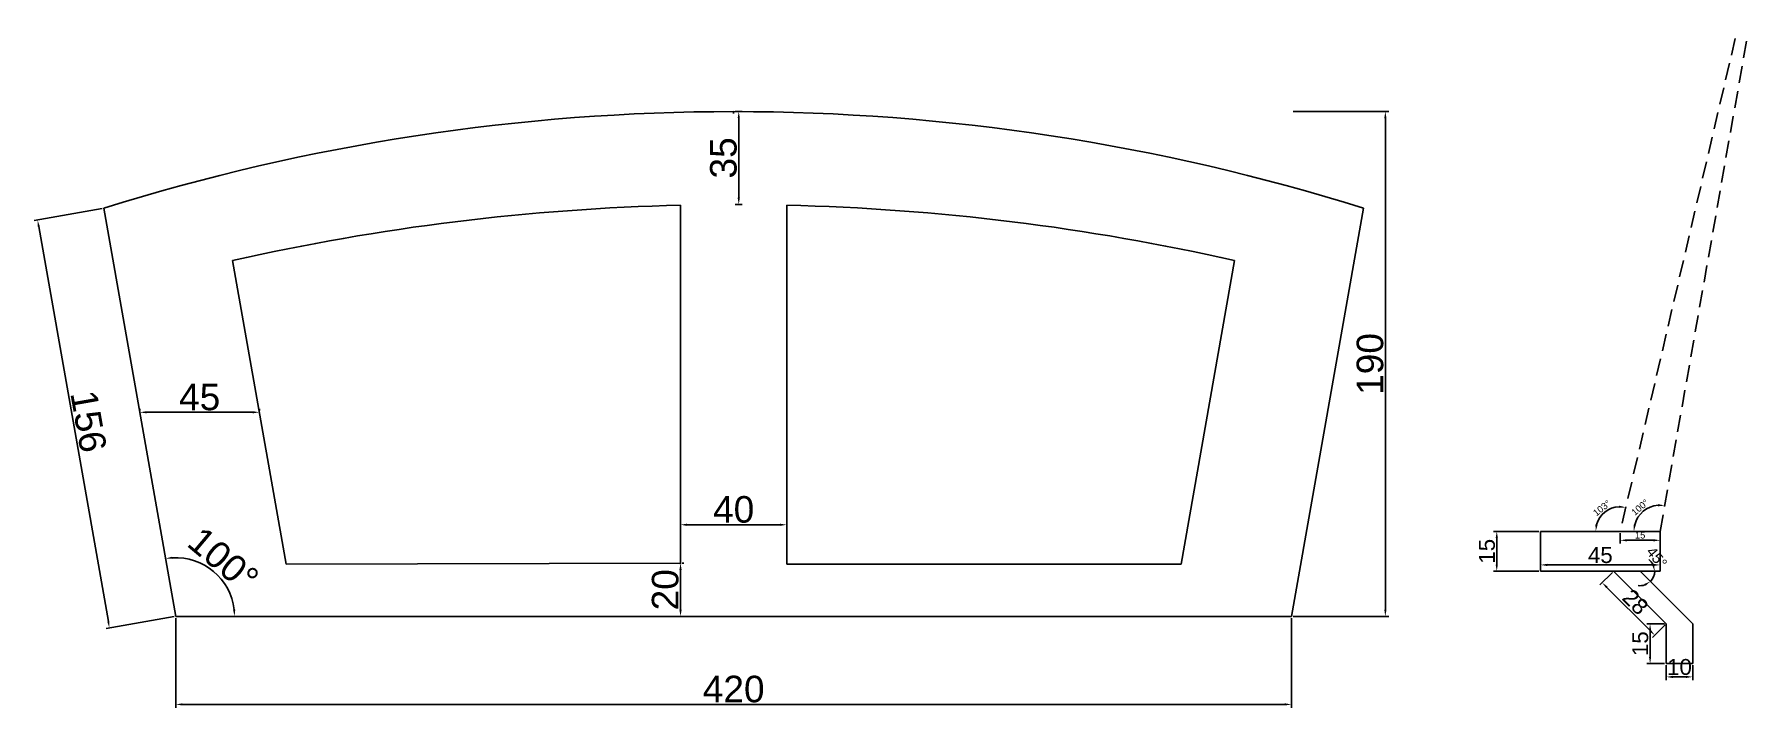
# Model space of a CAD drawing. Header units: millimetres. Extents: x 220 to 865, y 193 to 446.
import ezdxf

# ---------------------------------------------------------------- set-up
doc = ezdxf.new("R2010")
doc.units = ezdxf.units.MM
doc.linetypes.add('DASHED2', pattern=[9.525, 6.35, -3.175])
doc.layers.add('Dimensiuni', color=100, linetype='Continuous')
doc.layers.add('Suport partituri', color=190, linetype='Continuous')
doc.styles.get("Standard").update_dxf_attribs({"font": 'arial.ttf'})
doc.dimstyles.new('ISO-25', dxfattribs={"dimtxt": 2.5, "dimasz": 2.5, "dimexe": 1.25, "dimexo": 0.625, "dimtad": 1, "dimtxsty": 'Standard', "dimcen": 2.5, "dimadec": 0, "dimazin": 0, "dimtfac": 1, "dimtmove": 0, "dimatfit": 3, "dimfxl": 1, "dimarcsym": 0})

# ---------------------------------------------------------------- blocks, each defined once
blk = doc.blocks.new('*D13')
at = {"layer": 'Defpoints', "color": 0, "transparency": 16777216}
for p in [(273.48, 227.34), (693.48, 227.34), (693.48, 194.19)]:
    blk.add_point(p, dxfattribs=at)
at = {"layer": 'Dimensiuni', "color": 0, "lineweight": -2, "transparency": 16777216}
for p, q in [((273.48, 226.71), (273.48, 192.94)), ((693.48, 226.71), (693.48, 192.94)), ((275.98, 194.19), (690.98, 194.19))]:
    blk.add_line(p, q, dxfattribs=at)
at = {"layer": 'Dimensiuni', "color": 0, "transparency": 16777216}
for points in [[(275.98, 194.61), (275.98, 193.78), (273.48, 194.19)], [(690.98, 194.61), (690.98, 193.78), (693.48, 194.19)]]:
    blk.add_solid(points, dxfattribs=at)
at = {"layer": 'Dimensiuni', "color": 0, "transparency": 16777216, "insert": (483.48, 199.92), "char_height": 10, "attachment_point": 5}
blk.add_mtext('420', dxfattribs=at)
blk = doc.blocks.new('*D14')
at = {"layer": 'Defpoints', "color": 0, "transparency": 16777216}
for p in [(246.39, 380.97), (221.42, 376.56), (273.48, 227.34)]:
    blk.add_point(p, dxfattribs=at)
at = {"layer": 'Dimensiuni', "color": 0, "lineweight": -2, "transparency": 16777216}
for p, q in [((245.78, 380.86), (220.18, 376.35)), ((248.07, 225.4), (221.85, 374.1)), ((272.87, 227.23), (247.27, 222.72))]:
    blk.add_line(p, q, dxfattribs=at)
at = {"layer": 'Dimensiuni', "color": 0, "transparency": 16777216}
for points in [[(222.26, 374.17), (221.44, 374.03), (221.42, 376.56)], [(248.48, 225.47), (247.66, 225.32), (248.5, 222.93)]]:
    blk.add_solid(points, dxfattribs=at)
at = {"layer": 'Dimensiuni', "color": 0, "transparency": 16777216, "insert": (240.6, 300.74), "char_height": 10, "attachment_point": 5, "rotation": 280}
blk.add_mtext('156', dxfattribs=at)
blk = doc.blocks.new('*D16')
at = {"layer": 'Defpoints', "color": 0, "transparency": 16777216}
for p in [(503.48, 261.81), (463.48, 247.34), (503.48, 247.03)]:
    blk.add_point(p, dxfattribs=at)
at = {"layer": 'Dimensiuni', "color": 0, "lineweight": -2, "transparency": 16777216}
for p, q in [((463.48, 247.96), (463.48, 263.06)), ((465.98, 261.81), (500.98, 261.81)), ((503.48, 247.66), (503.48, 263.06))]:
    blk.add_line(p, q, dxfattribs=at)
at = {"layer": 'Dimensiuni', "color": 0, "transparency": 16777216}
for points in [[(465.98, 262.23), (465.98, 261.39), (463.48, 261.81)], [(500.98, 262.23), (500.98, 261.39), (503.48, 261.81)]]:
    blk.add_solid(points, dxfattribs=at)
at = {"layer": 'Dimensiuni', "color": 0, "transparency": 16777216, "insert": (483.48, 267.54), "char_height": 10, "attachment_point": 5}
blk.add_mtext('40', dxfattribs=at)
blk = doc.blocks.new('*D17')
at = {"layer": 'Defpoints', "color": 0, "transparency": 16777216}
for p in [(483.48, 417.41), (483.48, 382.41), (485.4, 382.41)]:
    blk.add_point(p, dxfattribs=at)
at = {"layer": 'Dimensiuni', "color": 0, "lineweight": -2, "transparency": 16777216}
for p, q in [((484.11, 417.41), (486.65, 417.41)), ((485.4, 414.91), (485.4, 384.91)), ((484.11, 382.41), (486.65, 382.41))]:
    blk.add_line(p, q, dxfattribs=at)
at = {"layer": 'Dimensiuni', "color": 0, "transparency": 16777216}
for points in [[(484.99, 414.91), (485.82, 414.91), (485.4, 417.41)], [(484.99, 384.91), (485.82, 384.91), (485.4, 382.41)]]:
    blk.add_solid(points, dxfattribs=at)
at = {"layer": 'Dimensiuni', "color": 0, "transparency": 16777216, "insert": (479.67, 399.91), "char_height": 10, "attachment_point": 5, "rotation": 90}
blk.add_mtext('35', dxfattribs=at)
blk = doc.blocks.new('*D18')
at = {"layer": 'Defpoints', "color": 0, "transparency": 16777216}
for p in [(259.94, 304.15), (259.94, 304.15), (304.94, 304.15)]:
    blk.add_point(p, dxfattribs=at)
at = {"layer": 'Dimensiuni', "color": 0, "lineweight": -2, "transparency": 16777216}
for p, q in [((259.94, 304.78), (259.94, 305.4)), ((302.44, 304.15), (262.44, 304.15)), ((304.94, 304.78), (304.94, 305.4))]:
    blk.add_line(p, q, dxfattribs=at)
at = {"layer": 'Dimensiuni', "color": 0, "transparency": 16777216}
for points in [[(262.44, 304.57), (262.44, 303.74), (259.94, 304.15)], [(302.44, 304.57), (302.44, 303.74), (304.94, 304.15)]]:
    blk.add_solid(points, dxfattribs=at)
at = {"layer": 'Dimensiuni', "color": 0, "transparency": 16777216, "insert": (282.44, 309.86), "char_height": 10, "attachment_point": 5}
blk.add_mtext('45', dxfattribs=at)
blk = doc.blocks.new('*D15')
at = {"layer": 'Defpoints', "color": 0, "transparency": 16777216}
for p in [(463.48, 247.34), (463.48, 247.34), (463.48, 227.34)]:
    blk.add_point(p, dxfattribs=at)
at = {"layer": 'Dimensiuni', "color": 0, "lineweight": -2, "transparency": 16777216}
for p, q in [((464.11, 247.34), (464.73, 247.34)), ((463.48, 229.84), (463.48, 244.84)), ((464.11, 227.34), (464.73, 227.34))]:
    blk.add_line(p, q, dxfattribs=at)
at = {"layer": 'Dimensiuni', "color": 0, "transparency": 16777216}
for points in [[(463.06, 244.84), (463.9, 244.84), (463.48, 247.34)], [(463.06, 229.84), (463.9, 229.84), (463.48, 227.34)]]:
    blk.add_solid(points, dxfattribs=at)
at = {"layer": 'Dimensiuni', "color": 0, "transparency": 16777216, "insert": (457.75, 237.34), "char_height": 10, "attachment_point": 5, "rotation": 90}
blk.add_mtext('20', dxfattribs=at)
blk = doc.blocks.new('*D19')
at = {"layer": 'Defpoints', "color": 0, "transparency": 16777216}
for p in [(770.77, 259.34), (787.26, 259.34), (787.26, 244.34)]:
    blk.add_point(p, dxfattribs=at)
at = {"layer": 'Dimensiuni', "color": 0, "lineweight": -2, "transparency": 16777216}
for p, q in [((786.64, 259.34), (769.52, 259.34)), ((770.77, 246.84), (770.77, 256.84)), ((786.64, 244.34), (769.52, 244.34))]:
    blk.add_line(p, q, dxfattribs=at)
at = {"layer": 'Dimensiuni', "color": 0, "transparency": 16777216}
for points in [[(770.36, 256.84), (771.19, 256.84), (770.77, 259.34)], [(770.36, 246.84), (771.19, 246.84), (770.77, 244.34)]]:
    blk.add_solid(points, dxfattribs=at)
at = {"layer": 'Dimensiuni', "color": 0, "transparency": 16777216, "insert": (767.09, 251.84), "char_height": 6, "attachment_point": 5, "rotation": 90}
blk.add_mtext('15', dxfattribs=at)
blk = doc.blocks.new('*D20')
at = {"layer": 'Defpoints', "color": 0, "transparency": 16777216}
for p in [(832.26, 246.7), (787.26, 244.34), (832.26, 244.34)]:
    blk.add_point(p, dxfattribs=at)
at = {"layer": 'Dimensiuni', "color": 0, "lineweight": -2, "transparency": 16777216}
for p, q in [((787.26, 244.96), (787.26, 247.95)), ((789.76, 246.7), (829.76, 246.7)), ((832.26, 244.96), (832.26, 247.95))]:
    blk.add_line(p, q, dxfattribs=at)
at = {"layer": 'Dimensiuni', "color": 0, "transparency": 16777216}
for points in [[(789.76, 247.11), (789.76, 246.28), (787.26, 246.7)], [(829.76, 247.11), (829.76, 246.28), (832.26, 246.7)]]:
    blk.add_solid(points, dxfattribs=at)
at = {"layer": 'Dimensiuni', "color": 0, "transparency": 16777216, "insert": (809.76, 250.37), "char_height": 6, "attachment_point": 5}
blk.add_mtext('45', dxfattribs=at)
blk = doc.blocks.new('*D21')
at = {"layer": 'Defpoints', "color": 0, "transparency": 16777216}
for p in [(834.56, 209.54), (844.56, 209.54), (844.56, 204.55)]:
    blk.add_point(p, dxfattribs=at)
at = {"layer": 'Dimensiuni', "color": 0, "lineweight": -2, "transparency": 16777216}
for p, q in [((834.56, 208.91), (834.56, 203.3)), ((844.56, 208.91), (844.56, 203.3)), ((837.06, 204.55), (842.06, 204.55))]:
    blk.add_line(p, q, dxfattribs=at)
at = {"layer": 'Dimensiuni', "color": 0, "transparency": 16777216}
for points in [[(837.06, 204.96), (837.06, 204.13), (834.56, 204.55)], [(842.06, 204.96), (842.06, 204.13), (844.56, 204.55)]]:
    blk.add_solid(points, dxfattribs=at)
at = {"layer": 'Dimensiuni', "color": 0, "transparency": 16777216, "insert": (839.56, 208.24), "char_height": 6, "attachment_point": 5}
blk.add_mtext('10', dxfattribs=at)
blk = doc.blocks.new('*D22')
at = {"layer": 'Defpoints', "color": 0, "transparency": 16777216}
for p in [(834.56, 224.54), (828.5, 209.54), (834.56, 209.54)]:
    blk.add_point(p, dxfattribs=at)
at = {"layer": 'Dimensiuni', "color": 0, "lineweight": -2, "transparency": 16777216}
for p, q in [((833.94, 224.54), (827.25, 224.54)), ((828.5, 222.04), (828.5, 212.04)), ((833.94, 209.54), (827.25, 209.54))]:
    blk.add_line(p, q, dxfattribs=at)
at = {"layer": 'Dimensiuni', "color": 0, "transparency": 16777216}
for points in [[(828.08, 222.04), (828.91, 222.04), (828.5, 224.54)], [(828.08, 212.04), (828.91, 212.04), (828.5, 209.54)]]:
    blk.add_solid(points, dxfattribs=at)
at = {"layer": 'Dimensiuni', "color": 0, "transparency": 16777216, "insert": (824.81, 217.04), "char_height": 6, "attachment_point": 5, "rotation": 90}
blk.add_mtext('15', dxfattribs=at)
blk = doc.blocks.new('*D23')
at = {"layer": 'Defpoints', "color": 0, "transparency": 16777216}
for p in [(810.45, 240.03), (814.76, 244.34), (834.56, 224.54)]:
    blk.add_point(p, dxfattribs=at)
at = {"layer": 'Dimensiuni', "color": 0, "lineweight": -2, "transparency": 16777216}
for p, q in [((814.32, 243.89), (809.57, 239.14)), ((828.48, 222), (812.22, 238.26)), ((834.12, 224.09), (829.37, 219.34))]:
    blk.add_line(p, q, dxfattribs=at)
at = {"layer": 'Dimensiuni', "color": 0, "transparency": 16777216}
for points in [[(812.52, 238.55), (811.93, 237.96), (810.45, 240.03)], [(828.78, 222.29), (828.19, 221.7), (830.25, 220.23)]]:
    blk.add_solid(points, dxfattribs=at)
at = {"layer": 'Dimensiuni', "color": 0, "transparency": 16777216, "insert": (822.96, 232.74), "char_height": 6, "attachment_point": 5, "rotation": 315}
blk.add_mtext('28', dxfattribs=at)
blk = doc.blocks.new('*D24')
at = {"layer": 'Defpoints', "color": 0, "transparency": 16777216}
for p in [(787.26, 244.34), (829.49, 241.61), (830.22, 244.34), (834.66, 234.44), (844.56, 224.54)]:
    blk.add_point(p, dxfattribs=at)
at = {"layer": 'Dimensiuni', "color": 0, "lineweight": -2, "transparency": 16777216}
blk.add_line((834.22, 234.88), (827.74, 241.36), dxfattribs=at)
for start, end in [(26.47, 52.93999), (262.06001, 288.53), (315, 0)]:
    blk.add_arc((824.76, 244.34), 5.46, start, end, dxfattribs=at)
at = {"layer": 'Dimensiuni', "color": 0, "transparency": 16777216}
for points in [[(830.06, 246.86), (829.24, 246.67), (830.22, 244.34)], [(826.28, 239.51), (826.72, 238.8), (828.62, 240.47)]]:
    blk.add_solid(points, dxfattribs=at)
at = {"layer": 'Dimensiuni', "color": 0, "transparency": 16777216, "insert": (831.01, 249.52), "char_height": 4, "attachment_point": 5, "rotation": 309.705}
blk.add_mtext('45°', dxfattribs=at)
blk = doc.blocks.new('*D25')
at = {"layer": 'Defpoints', "color": 0, "transparency": 16777216}
for p in [(693.48, 417.34), (728.83, 417.34), (693.48, 227.34)]:
    blk.add_point(p, dxfattribs=at)
at = {"layer": 'Dimensiuni', "color": 0, "lineweight": -2, "transparency": 16777216}
for p, q in [((694.11, 417.34), (730.08, 417.34)), ((728.83, 229.84), (728.83, 414.84)), ((694.11, 227.34), (730.08, 227.34))]:
    blk.add_line(p, q, dxfattribs=at)
at = {"layer": 'Dimensiuni', "color": 0, "transparency": 16777216}
for points in [[(728.42, 414.84), (729.25, 414.84), (728.83, 417.34)], [(728.42, 229.84), (729.25, 229.84), (728.83, 227.34)]]:
    blk.add_solid(points, dxfattribs=at)
at = {"layer": 'Dimensiuni', "color": 0, "transparency": 16777216, "insert": (723.1, 322.34), "char_height": 10, "attachment_point": 5, "rotation": 90}
blk.add_mtext('190', dxfattribs=at)
blk = doc.blocks.new('*D26')
at = {"layer": 'Defpoints', "color": 0, "transparency": 16777216}
for p in [(246.39, 380.97), (291.95, 239.48), (273.48, 227.34), (273.48, 227.34), (693.48, 227.34)]:
    blk.add_point(p, dxfattribs=at)
at = {"layer": 'Dimensiuni', "color": 0, "lineweight": -2, "transparency": 16777216}
blk.add_arc((273.48, 227.34), 22.1, 6.48451, 93.51549, dxfattribs=at)
at = {"layer": 'Dimensiuni', "color": 0, "transparency": 16777216}
for points in [[(272.18, 248.98), (272.08, 249.81), (269.64, 249.1)], [(295.86, 229.86), (295.03, 229.81), (295.58, 227.34)]]:
    blk.add_solid(points, dxfattribs=at)
at = {"layer": 'Dimensiuni', "color": 0, "transparency": 16777216, "insert": (291.37, 248.66), "char_height": 10, "attachment_point": 5, "rotation": 320}
blk.add_mtext('100°', dxfattribs=at)
blk = doc.blocks.new('*D27')
at = {"layer": 'Defpoints', "color": 0, "transparency": 16777216}
for p in [(865.26, 446.45), (828.35, 268.4), (817.26, 259.34), (832.26, 259.34), (832.26, 259.34)]:
    blk.add_point(p, dxfattribs=at)
at = {"layer": 'Dimensiuni', "color": 0, "lineweight": -2, "transparency": 16777216}
blk.add_arc((832.26, 259.34), 9.88, 94.54259, 165.45741, dxfattribs=at)
at = {"layer": 'Dimensiuni', "color": 0, "transparency": 16777216}
for points in [[(831.5, 269.6), (831.46, 268.76), (833.98, 269.06)], [(823.12, 261.76), (822.29, 261.87), (822.39, 259.34)]]:
    blk.add_solid(points, dxfattribs=at)
at = {"layer": 'Dimensiuni', "color": 0, "transparency": 16777216, "insert": (824.69, 268.36), "char_height": 2.5, "attachment_point": 5, "rotation": 40}
blk.add_mtext('100°', dxfattribs=at)
blk = doc.blocks.new('*D28')
at = {"layer": 'Defpoints', "color": 0, "transparency": 16777216}
for p in [(860.53, 444.82), (813.9, 267.97), (787.26, 259.34), (817.26, 259.34), (817.26, 259.34)]:
    blk.add_point(p, dxfattribs=at)
at = {"layer": 'Dimensiuni', "color": 0, "lineweight": -2, "transparency": 16777216}
blk.add_arc((817.26, 259.34), 9.27, 92.37504, 164.49478, dxfattribs=at)
at = {"layer": 'Dimensiuni', "color": 0, "transparency": 16777216}
for points in [[(816.92, 269.01), (816.84, 268.18), (819.37, 268.36)], [(808.75, 261.76), (807.92, 261.87), (808, 259.34)]]:
    blk.add_solid(points, dxfattribs=at)
at = {"layer": 'Dimensiuni', "color": 0, "transparency": 16777216, "insert": (810.32, 268.08), "char_height": 2.5, "attachment_point": 5, "rotation": 38.43491}
blk.add_mtext('103°', dxfattribs=at)
blk = doc.blocks.new('*D29')
at = {"layer": 'Defpoints', "color": 0, "transparency": 16777216}
for p in [(817.26, 259.34), (832.26, 259.34), (832.26, 255.97)]:
    blk.add_point(p, dxfattribs=at)
at = {"layer": 'Dimensiuni', "color": 0, "lineweight": -2, "transparency": 16777216}
for p, q in [((817.26, 258.71), (817.26, 254.72)), ((832.26, 258.71), (832.26, 254.72)), ((819.76, 255.97), (829.76, 255.97))]:
    blk.add_line(p, q, dxfattribs=at)
at = {"layer": 'Dimensiuni', "color": 0, "transparency": 16777216}
for points in [[(819.76, 256.38), (819.76, 255.55), (817.26, 255.97)], [(829.76, 256.38), (829.76, 255.55), (832.26, 255.97)]]:
    blk.add_solid(points, dxfattribs=at)
at = {"layer": 'Dimensiuni', "color": 0, "transparency": 16777216, "insert": (824.76, 257.87), "char_height": 2.5, "attachment_point": 5}
blk.add_mtext('15', dxfattribs=at)

msp = doc.modelspace()

# ---------------------------------------------------------------- linework, layer by layer
at = {"layer": 'Suport partituri', "linetype": 'DASHED2'}
for p, q in [((832.262, 259.336), (865.255, 446.449)), ((860.529, 444.819), (817.262, 259.336))]:
    msp.add_line(p, q, dxfattribs=at)
at = {"layer": 'Suport partituri'}
for p, q in [((483.481, 417.406), (483.481, 416.582)), ((273.481, 227.338), (246.392, 380.968)), ((463.481, 247.034), (463.481, 382.098)), ((503.481, 382.098), (503.481, 247.034)), ((693.481, 227.338), (720.571, 380.968)), ((315.009, 247.034), (294.865, 361.272)), ((651.954, 247.034), (672.098, 361.272)), ((817.262, 259.336), (787.262, 259.336)), ((787.262, 259.336), (787.262, 244.336)), ((832.262, 259.336), (817.262, 259.336)), ((832.262, 244.336), (832.262, 259.336)), ((787.262, 244.336), (832.262, 244.336)), ((814.762, 244.336), (834.561, 224.537)), ((844.561, 224.537), (824.762, 244.336)), ((693.481, 227.338), (273.481, 227.338)), ((834.561, 224.537), (834.561, 209.537)), ((844.561, 209.537), (844.561, 224.537)), ((834.561, 209.537), (844.561, 209.537))]:
    msp.add_line(p, q, dxfattribs=at)
for points in [[(315.009, 247.034), (463.481, 247.338)], [(503.481, 247.034), (651.954, 247.034)]]:
    msp.add_lwpolyline(points, dxfattribs=at)
for centre, radius, start, end in [((483.481, -373.617), 790.955, 72.557377, 107.442623), ((483.481, -472.804), 855.137, 91.34016, 102.742423), ((483.481, -472.804), 855.137, 77.257577, 88.65984)]:
    msp.add_arc(centre, radius, start, end, dxfattribs=at)

# ---------------------------------------------------------------- dimensions: what is measured, and where the dimension line sits
at = {"layer": 'Dimensiuni'}
for base, line1, line2, picture, middle in [((828.351, 268.404), ((832.262, 259.336), (865.255, 446.449)), ((832.262, 259.336), (817.262, 259.336)), '*D27', (824.692, 268.358)), ((813.904, 267.972), ((860.529, 444.819), (817.262, 259.336)), ((817.262, 259.336), (787.262, 259.336)), '*D28', (810.32, 268.084))]:
    dim = msp.add_angular_dim_2l(base=base, line1=line1, line2=line2, dimstyle='ISO-25', dxfattribs=at)
    dim.commit()
    dim.dimension.update_dxf_attribs({"geometry": picture, "text_midpoint": middle})
for base, p1, p2, override, picture, middle in [((485.403, 382.406), (483.481, 417.406), (483.481, 382.406), {"dimtxt": 10}, '*D17', (479.669, 399.906)), ((728.834, 417.338), (693.481, 227.338), (693.481, 417.338), {"dimtxt": 10}, '*D25', (723.103, 322.338)), ((770.775, 259.336), (787.262, 244.336), (787.262, 259.336), {"dimtxt": 6}, '*D19', (767.086, 251.836)), ((463.481, 247.338), (463.481, 227.338), (463.481, 247.338), {"dimtxt": 10}, '*D15', (457.751, 237.338)), ((828.498, 209.537), (834.561, 224.537), (834.561, 209.537), {"dimtxt": 6}, '*D22', (824.81, 217.037))]:
    dim = msp.add_linear_dim(base=base, p1=p1, p2=p2, angle=90, dimstyle='ISO-25', override=override, dxfattribs=at)
    dim.commit()
    dim.dimension.update_dxf_attribs({"geometry": picture, "text_midpoint": middle})
for p1, p2, distance, override, picture, middle in [((273.481, 227.338), (246.392, 380.968), 25.363, {"dimtxt": 10}, '*D14', (240.603, 300.744)), ((834.561, 224.537), (814.762, 244.336), 6.094, {"dimtxt": 6}, '*D23', (822.961, 232.735))]:
    dim = msp.add_aligned_dim(p1=p1, p2=p2, distance=distance, dimstyle='ISO-25', override=override, dxfattribs=at)
    dim.commit()
    dim.dimension.update_dxf_attribs({"geometry": picture, "text_midpoint": middle})
dim = msp.add_angular_dim_2l(base=(291.947, 239.483), line1=((273.481, 227.338), (246.392, 380.968)), line2=((693.481, 227.338), (273.481, 227.338)), dimstyle='ISO-25', override={"dimtxt": 10}, dxfattribs=at)
dim.commit()
dim.dimension.update_dxf_attribs({"geometry": '*D26', "text_midpoint": (291.372, 248.658)})
for base, p1, p2, override, picture, middle in [((259.937, 304.153), (304.937, 304.153), (259.937, 304.153), {"dimtxt": 10}, '*D18', (282.437, 309.863)), ((503.481, 261.81), (463.481, 247.338), (503.481, 247.034), {"dimtxt": 10}, '*D16', (483.481, 267.541)), ((832.262, 246.695), (787.262, 244.336), (832.262, 244.336), {"dimtxt": 6}, '*D20', (809.762, 250.371)), ((693.481, 194.192), (273.481, 227.338), (693.481, 227.338), {"dimtxt": 10}, '*D13', (483.481, 199.923)), ((844.561, 204.548), (834.561, 209.537), (844.561, 209.537), {"dimtxt": 6}, '*D21', (839.561, 208.236))]:
    dim = msp.add_linear_dim(base=base, p1=p1, p2=p2, dimstyle='ISO-25', override=override, dxfattribs=at)
    dim.commit()
    dim.dimension.update_dxf_attribs({"geometry": picture, "text_midpoint": middle})
dim = msp.add_linear_dim(base=(832.262, 255.966), p1=(817.262, 259.336), p2=(832.262, 259.336), dimstyle='ISO-25', dxfattribs=at)
dim.commit()
dim.dimension.update_dxf_attribs({"geometry": '*D29', "text_midpoint": (824.762, 257.868)})
dim = msp.add_angular_dim_2l(base=(829.491, 241.606), line1=((844.561, 224.537), (834.662, 234.436)), line2=((787.262, 244.336), (830.222, 244.336)), dimstyle='ISO-25', override={"dimtxt": 4}, dxfattribs=at)
dim.commit()
dim.dimension.update_dxf_attribs({"geometry": '*D24', "text_midpoint": (828.963, 247.823), "dimtype": 162})

doc.saveas('drawing.dxf')
